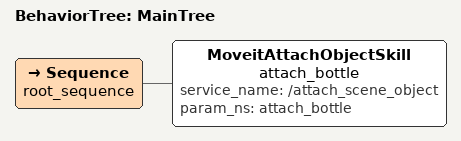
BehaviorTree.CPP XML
<root BTCPP_format="4" >
    <!-- If you want to include subtrees -->

    <!-- Main tree -->
     <BehaviorTree ID="MainTree"> <!--DO NOT CHANGE -->
        <Sequence name="root_sequence">

           <!-- If you use subtrees -->
            <MoveitAttachObjectSkill name="attach_bottle" service_name= "/attach_scene_object" param_ns="attach_bottle"/>

        </Sequence>
     </BehaviorTree>
 </root>
